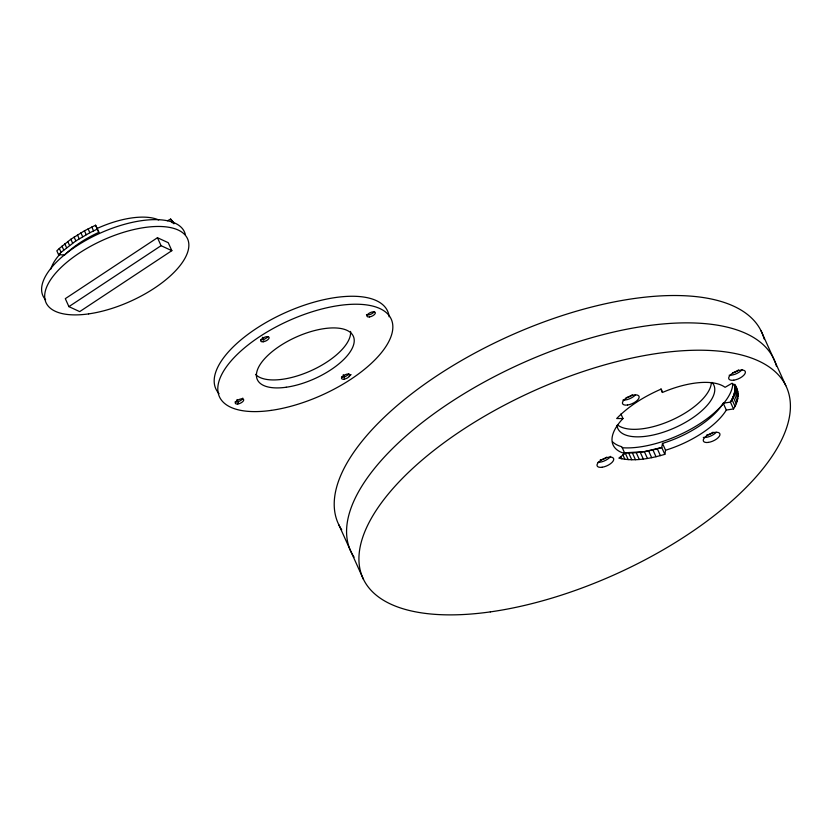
<?xml version="1.0" encoding="UTF-8"?>
<svg xmlns="http://www.w3.org/2000/svg" width="832" height="832" viewBox="0 0 832 832"><rect width="100%" height="100%" fill="white"/><g stroke="black" fill="none" stroke-linecap="round" stroke-linejoin="round"><path stroke-width="1.25" d="M664.841 454.345L661.752 447.502L662.49 443.394A63.773 27.55 -24.3 0 0 723.237 403.218L730.423 402.095C733.46 397.062 735.873 391.113 734.77 385.143A72.082 31.148 -24.3 0 1 730.423 402.095L733.512 408.928L726.315 410.062A63.773 27.55 -24.3 0 1 665.569 450.226L664.841 454.345C650.052 458.63 634.109 461.833 618.852 458.12L624.894 453.575A63.773 27.55 -24.3 0 1 622.981 418.548L620.922 413.982M733.512 408.928C738.421 401.69 740.064 391.81 734.718 384.259M59.322 248.466L56.836 250.827L58.583 254.696L64.636 254.966A63.211 27.31 -24.3 0 1 98.852 232.336L95.566 225.222L84.458 230.797L70.866 239.252L59.322 248.466L61.079 252.335L58.583 254.696M61.079 252.335L75.847 240.926L89.846 232.731L97.313 229.091L98.852 232.336M157.466 237.713L65.302 298.657L68.91 306.634L79.685 311.615L171.839 250.671L168.241 242.694L157.466 237.713L161.065 245.69L171.839 250.671M68.91 306.634L161.065 245.69M349.066 375.97L351.094 374.629M167.554 220.75L170.633 219.055L173.93 223.444M628.212 459.618L625.134 452.785L644.363 451.63L661.752 447.502A72.082 31.148 -24.3 0 1 624 452.691M622.981 418.548L616.689 418.527C629.179 405.6 644.894 396.198 661.274 389.043L662.418 392.465A63.773 27.55 -24.3 0 1 725.078 387.317L732.098 383.23L735.27 386.298L737.287 389.958M95.566 225.222L97.105 228.467A63.211 27.31 -24.3 0 1 158.683 219.95M761.114 330.949L785.814 385.642M734.77 385.143L737.859 391.976M735.041 387.286L738.119 394.129M735.01 389.542L738.098 396.375M734.677 391.893L737.766 398.736M734.053 394.337L737.142 401.18M733.127 396.864L736.216 403.697M731.921 399.454L735.01 406.286M723.237 403.218L726.315 410.062M660.868 389.043L662.418 392.465M662.49 443.394L665.569 450.226M657.311 448.791L660.4 455.624M652.922 449.904L656.011 456.747M648.596 450.85L651.685 457.694M644.363 451.63L647.442 458.463M640.224 452.223L643.313 459.056M636.22 452.639L639.309 459.472M632.362 452.868L635.45 459.701M628.659 452.92L631.738 459.753M624.894 453.575L621.806 446.732A63.773 27.55 -24.3 0 1 612.882 442.094M622.825 454.74L624.884 459.295M620.724 456.518L621.754 458.796M343.231 374.702L344.573 377.666M262.423 337.314L263.765 340.278M338.811 524.753L363.511 579.446M173.046 221.874L173.919 223.808M171.943 220.407L172.827 222.342M170.633 219.055L172.38 222.924M236.995 399.537L238.337 402.501M91.801 226.99L93.548 230.87M88.098 228.852L89.846 232.731M84.458 230.797L86.206 234.666M80.912 232.814L82.659 236.694M77.449 234.905L79.206 238.774M74.1 237.058L75.847 240.926M70.866 239.252L72.623 243.131M67.766 241.509L69.514 245.378M64.802 243.797L66.55 247.676M61.984 246.116L63.731 249.995M50.846 269.131A63.211 27.31 -24.3 0 1 60.195 253.885M45.635 299.832A77.636 33.54 -24.3 0 1 97.313 234.458A77.636 33.54 -24.3 0 1 185.234 234.125M219.076 393.65A94.266 40.737 -24.3 0 1 284.887 312.853A94.266 40.737 -24.3 0 1 389.137 316.794M350.563 331.417A52.676 22.766 -24.3 0 1 311.116 370.666A52.676 22.766 -24.3 0 1 255.538 374.369M267.935 336.565A4.576 1.976 -24.3 0 1 260.926 339.726M374.265 311.542A4.576 1.976 -24.3 0 1 370.583 314.33A4.576 1.976 -24.3 0 1 366.444 314.652M348.743 373.953A4.576 1.976 -24.3 0 1 341.526 377.073M242.788 398.102A4.576 1.976 -24.3 0 1 239.668 401.055A4.576 1.976 -24.3 0 1 235.102 401.856M354.089 557.159A232.346 100.391 -24.3 0 1 520.832 363.782A232.346 100.391 -24.3 0 1 776.464 366.278M341.734 529.818A232.346 100.391 -24.3 0 1 508.487 336.43A232.346 100.391 -24.3 0 1 764.109 338.936M732.784 383.864A72.082 31.148 -24.3 0 1 693.129 427.835A72.082 31.148 -24.3 0 1 622.18 447.72M712.036 382.418A52.676 22.766 -24.3 0 1 675.262 427.575A52.676 22.766 -24.3 0 1 617.001 425.37M711.37 382.533A52.676 22.766 -24.3 0 1 671.871 420.056A52.676 22.766 -24.3 0 1 617.552 424.934M635.492 394.878A9.006 3.89 -24.3 0 1 622.929 400.088M632.226 394.742A4.576 1.976 -24.3 0 1 626.174 397.592M742.03 369.668A9.006 3.89 -24.3 0 1 729.165 375.242M738.462 369.907A4.576 1.976 -24.3 0 1 732.659 372.746M716.29 432.266A9.006 3.89 -24.3 0 1 703.31 437.414M713.034 432.13A4.576 1.976 -24.3 0 1 706.732 434.98M610.657 456.373A9.006 3.89 -24.3 0 1 597.969 462.342M606.642 457.153A4.576 1.976 -24.3 0 1 600.267 459.805M88.598 313.893A77.636 33.54 -24.3 0 0 188.323 240.968A77.636 33.54 -24.3 0 0 73.393 257.171A77.636 33.54 -24.3 0 0 88.598 313.893M271.107 410.394A94.266 40.737 -24.3 0 0 392.194 321.838A94.266 40.737 -24.3 0 0 252.637 341.515A94.266 40.737 -24.3 0 0 271.107 410.394M286.198 387.244A52.676 22.766 -24.3 0 0 353.87 337.761A52.676 22.766 -24.3 0 0 275.881 348.754A52.676 22.766 -24.3 0 0 286.198 387.244M263.255 341.765A4.576 1.976 -24.3 0 0 269.131 337.47A4.576 1.976 -24.3 0 0 262.361 338.426A4.576 1.976 -24.3 0 0 263.255 341.765M369.481 316.93A4.576 1.976 -24.3 0 0 375.357 312.634A4.576 1.976 -24.3 0 0 368.586 313.591A4.576 1.976 -24.3 0 0 369.481 316.93M344.053 379.163A4.576 1.976 -24.3 0 0 349.929 374.858A4.576 1.976 -24.3 0 0 343.158 375.814A4.576 1.976 -24.3 0 0 344.053 379.163M237.827 403.998A4.576 1.976 -24.3 0 0 243.703 399.703A4.576 1.976 -24.3 0 0 236.933 400.65A4.576 1.976 -24.3 0 0 237.827 403.998M490.339 611.884A232.346 100.391 -24.3 0 0 788.809 393.63A232.346 100.391 -24.3 0 0 444.839 442.125A232.346 100.391 -24.3 0 0 490.339 611.884M627.536 405.018A9.006 3.89 -24.3 0 0 639.111 396.552A9.006 3.89 -24.3 0 0 625.768 398.434A9.006 3.89 -24.3 0 0 627.536 405.018M733.772 380.182A9.006 3.89 -24.3 0 0 745.347 371.717A9.006 3.89 -24.3 0 0 732.004 373.599A9.006 3.89 -24.3 0 0 733.772 380.182M708.344 442.406A9.006 3.89 -24.3 0 0 719.919 433.94A9.006 3.89 -24.3 0 0 706.576 435.822A9.006 3.89 -24.3 0 0 708.344 442.406M602.108 467.251A9.006 3.89 -24.3 0 0 613.683 458.786A9.006 3.89 -24.3 0 0 600.35 460.658A9.006 3.89 -24.3 0 0 602.108 467.251"/></g></svg>
